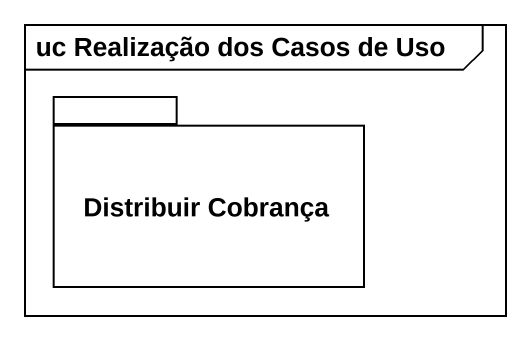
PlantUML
@startuml
mainframe uc Realização dos Casos de Uso
package "Distribuir Cobrança" as Distribuir_Cobrança {
}
@enduml
